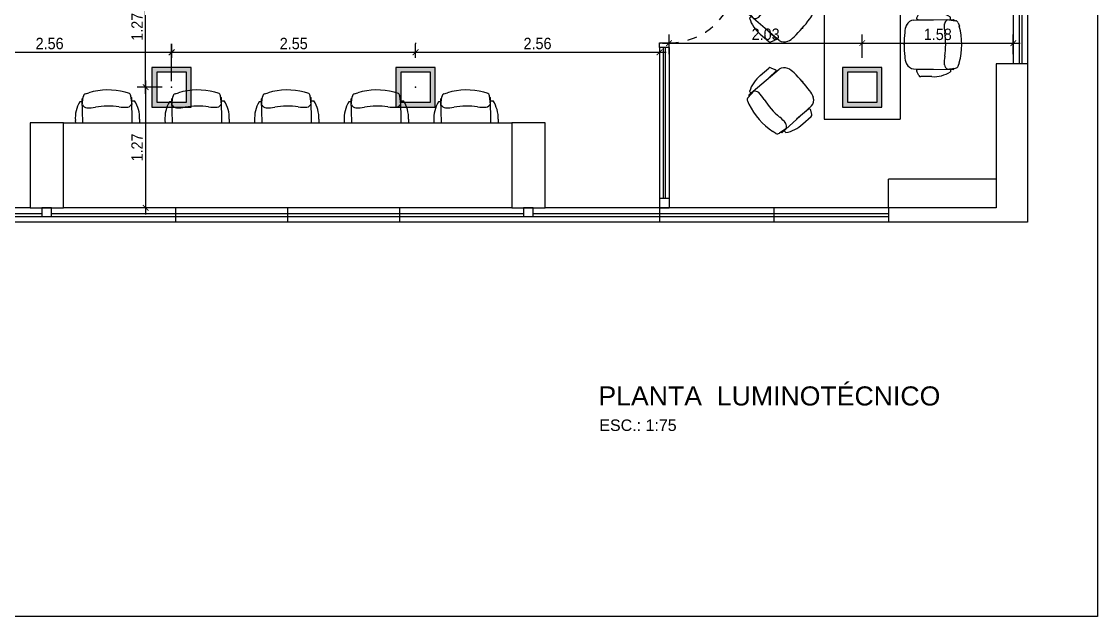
# Model space of a CAD drawing. Header units: millimetres. Extents: x 7034 to 7235, y -465 to -380.
# Drawn here: x 7133.9 to 7145.19, y -436.01 to -429.78 of the extents above; entities that cross this region are included whole.
import ezdxf

# ---------------------------------------------------------------- set-up
doc = ezdxf.new("R2010")
doc.units = ezdxf.units.MM
doc.header["$LTSCALE"] = 0.005
doc.linetypes.add('CONTINUO', pattern=[0])
doc.linetypes.add('DASHED', pattern=[19.05, 12.7, -6.35])
doc.layers.get('0').update_dxf_attribs({"linetype": 'CONTINUO'})
doc.layers.get('DEFPOINTS').update_dxf_attribs({"linetype": 'CONTINUO', "lineweight": 15})
for name, color, linetype in [('- COTAS', 12, 'Continuous'), ('0-LUMINOTEC-TETO', 170, 'Continuous'), ('A-05', 5, 'Continuous'), ('ARQ-PEITORIAL', 4, 'Continuous'), ('ARQ_ALVENARIA', 6, 'Continuous'), ('ARQ_ESQUADRIA', 5, 'Continuous'), ('ARQ_JANELAALTA', 150, 'DASHED'), ('JANELA', 10, 'Continuous'), ('NN_PISO', 8, 'Continuous')]:
    doc.layers.add(name, color=color, linetype=linetype)
doc.layers.add('0-LAYOUT', color=250, linetype='Continuous', lineweight=25)
doc.layers.add('TEXTO', color=7, linetype='Continuous', lineweight=15)
doc.styles.add('ARQ', font='arial.ttf', dxfattribs={"width": 0.9})
doc.styles.get("Standard").update_dxf_attribs({"font": 'arial.ttf'})
doc.dimstyles.new('1-50', dxfattribs={"dimtxt": 0.12, "dimasz": 0.06, "dimexe": 0.09, "dimexo": 0.1, "dimgap": 0.03, "dimtad": 1, "dimzin": 0, "dimdsep": 46, "dimtxsty": 'ARQ', "dimblk": 'ARCHTICK', "dimcen": 0, "dimdle": 0.07, "dimclrd": 1, "dimclre": 1, "dimclrt": 7, "dimadec": 0, "dimazin": 0, "dimtm": 1e-09, "dimtfac": 1, "dimtofl": 0, "dimtmove": 2, "dimatfit": 3, "dimldrblk": 'ARCHTICK', "dimfxl": 1, "dimtolj": 1, "dimtzin": 0, "dimlwd": -1, "dimlwe": -1, "dimarcsym": 0})

# ---------------------------------------------------------------- blocks, each defined once
blk = doc.blocks.new('011239')
h = blk.add_hatch(color=256)
h.paths.add_polyline_path([(-20.6, 20.7), (-20.6, -20.8), (20.6, -20.8), (20.6, 20.7)])
h.paths.add_polyline_path([(15.6, 15.7), (15.6, -15.8), (-15.6, -15.8), (-15.6, 15.7)], flags=16)
for points in [[(-20.6, -20.8), (20.6, -20.8), (20.6, 20.7), (-20.6, 20.7)], [(-15.6, -15.8), (15.6, -15.8), (15.6, 15.7), (-15.6, 15.7)]]:
    blk.add_lwpolyline(points, close=True)
blk = doc.blocks.new('A$C1D1E4AAD')
at = {"layer": '0-LAYOUT', "linetype": 'ByBlock'}
for p, q in [((-2.015, 0), (-2.015, -1.6)), ((-1.215, 0), (-1.215, -1.6)), ((-2.519, -0.103), (-2.551, -0.122)), ((-2.405, -0.158), (-2.482, -0.105)), ((-2.458, -0.11), (-2.474, -0.11)), ((-2.147, -0.39), (-2.458, -0.11)), ((-2.434, -0.131), (-2.417, -0.111)), ((-2.238, -0.201), (-2.15, -0.28)), ((-2.176, -0.356), (-2.302, -0.25)), ((-2.142, -0.302), (-2.154, -0.346)), ((-2.818, -0.443), (-2.802, -0.408)), ((-2.748, -0.549), (-2.811, -0.479)), ((-2.802, -0.502), (-2.804, -0.486)), ((-2.485, -0.774), (-2.802, -0.502)), ((-2.779, -0.523), (-2.796, -0.543)), ((-1.076, -0.561), (-0.658, -0.556)), ((-1.022, -0.491), (-1.042, -0.533)), ((-1.032, -0.555), (-0.868, -0.558)), ((-0.884, -0.48), (-1.001, -0.48)), ((-0.73, -0.557), (-0.637, -0.568)), ((-0.69, -0.556), (-0.69, -0.53)), ((-0.658, -0.556), (-0.646, -0.567)), ((-2.522, -0.75), (-2.643, -0.639)), ((-0.607, -0.591), (-0.596, -0.626)), ((-2.683, -0.708), (-2.595, -0.785)), ((-2.571, -0.791), (-2.529, -0.773)), ((-0.607, -1.043), (-0.596, -1.007)), ((-2.485, -1.078), (-2.802, -1.35)), ((-2.683, -1.144), (-2.595, -1.067)), ((-2.522, -1.102), (-2.643, -1.213)), ((-2.571, -1.061), (-2.529, -1.079)), ((-1.076, -1.072), (-0.658, -1.078)), ((-1.022, -1.142), (-1.042, -1.101)), ((-1.032, -1.079), (-0.868, -1.076)), ((-0.73, -1.077), (-0.637, -1.066)), ((-0.69, -1.078), (-0.69, -1.104)), ((-0.658, -1.078), (-0.646, -1.067)), ((-0.884, -1.154), (-1.001, -1.153)), ((-2.748, -1.303), (-2.811, -1.373)), ((-2.802, -1.35), (-2.804, -1.366)), ((-2.779, -1.329), (-2.796, -1.309)), ((-2.818, -1.409), (-2.802, -1.443)), ((-2.147, -1.462), (-2.458, -1.742)), ((-2.176, -1.496), (-2.302, -1.602)), ((-2.238, -1.65), (-2.15, -1.572)), ((-2.142, -1.55), (-2.154, -1.506)), ((-2.015, -1.6), (-1.215, -1.6)), ((-2.519, -1.749), (-2.551, -1.73)), ((-2.405, -1.694), (-2.482, -1.747)), ((-2.458, -1.742), (-2.474, -1.741)), ((-2.434, -1.721), (-2.417, -1.741))]:
    blk.add_line(p, q, dxfattribs=at)
for centre, radius, start, end in [((-2.503, -0.131), 0.0328, 51.4098, 120.5547), ((-2.471, -0.44), 0.333, 45.7372, 80.6494), ((-2.149, -0.728), 0.727, 123.5174, 153.896), ((-2.712, 0.012), 0.368, 309.1313, 323.2958), ((-2.46, -0.177), 0.0523, 323.2944, 29.1682), ((-2.46, -0.177), 0.0523, 323.2944, 29.1682), ((-2.012, -0.849), 0.742, 129.1314, 148.282), ((-2.162, -0.297), 0.0207, 345.8779, 57.0329), ((-2.788, -0.455), 0.0328, 156.8587, 226.0036), ((-2.168, -0.345), 0.0141, 232.5784, 352.1311), ((-2.209, -0.45), 0.0857, 341.4955, 44.5153), ((-2.477, -0.447), 0.333, 196.764, 231.6762), ((-2.736, -0.492), 0.0523, 248.2452, 314.1189), ((-2.956, -0.266), 0.368, 314.1176, 328.2821), ((-3.181, 0.177), 1.249, 312.9781, 324.4353), ((-2.321, -0.422), 0.202, 320.8696, 343.9764), ((-1.07, -0.647), 0.0857, 94.1914, 157.2111), ((-1.031, -0.541), 0.0141, 146.5756, 266.1283), ((-1.004, -0.501), 0.0207, 81.6738, 152.8287), ((-0.866, -0.812), 0.333, 58.0573, 92.9695), ((-0.701, -0.607), 0.0523, 109.5385, 175.4123), ((-0.967, -0.699), 0.202, 154.7303, 177.8371), ((-0.387, -0.632), 0.368, 175.4109, 189.5754), ((-0.638, -0.601), 0.0328, 18.152, 87.2969), ((-1.298, -0.817), 0.727, 344.8107, 15.1893), ((-2.579, -0.772), 0.0207, 220.3805, 291.5354), ((-2.532, -0.76), 0.0141, 285.2823, 44.835), ((-2.433, -0.706), 0.0857, 232.8981, 295.9178), ((-2.476, -0.598), 0.202, 293.437, 316.5438), ((0.074, -0.817), 1.249, 174.2714, 185.7286), ((-1.481, -0.817), 0.742, 350.4247, 9.5753), ((-0.967, -0.934), 0.202, 182.1629, 205.2697), ((-0.387, -1.002), 0.368, 170.4246, 184.5891), ((-2.579, -1.08), 0.0207, 68.4646, 139.6195), ((-2.532, -1.092), 0.0141, 315.165, 74.7177), ((-2.433, -1.146), 0.0857, 64.0822, 127.1019), ((-2.476, -1.254), 0.202, 43.4562, 66.563), ((-3.181, -2.029), 1.249, 35.5647, 47.0219), ((-1.07, -0.987), 0.0857, 202.7889, 265.8086), ((-1.031, -1.093), 0.0141, 93.8717, 213.4244), ((-0.866, -0.822), 0.333, 267.0305, 301.9427), ((-0.701, -1.026), 0.0523, 184.5877, 250.4615), ((-0.701, -1.026), 0.0523, 184.5877, 250.4615), ((-0.638, -1.033), 0.0328, 272.7031, 341.848), ((-2.477, -1.405), 0.333, 128.3238, 163.236), ((-1.004, -1.133), 0.0207, 207.1713, 278.3262), ((-2.736, -1.36), 0.0523, 45.8811, 111.7548), ((-2.956, -1.586), 0.368, 31.7179, 45.8824), ((-2.321, -1.43), 0.202, 16.0236, 39.1304), ((-2.788, -1.397), 0.0328, 133.9964, 203.1413), ((-2.149, -1.124), 0.727, 206.104, 236.4826), ((-2.012, -1.003), 0.742, 211.718, 230.8686), ((-2.209, -1.402), 0.0857, 315.4847, 18.5045), ((-2.712, -1.864), 0.368, 36.7042, 50.8687), ((-2.168, -1.507), 0.0141, 7.8689, 127.4216), ((-2.162, -1.555), 0.0207, 302.9671, 14.1221), ((-2.46, -1.675), 0.0523, 330.8318, 36.7056), ((-2.46, -1.675), 0.0523, 330.8318, 36.7056), ((-2.471, -1.412), 0.333, 279.3506, 314.2628), ((-2.503, -1.721), 0.0328, 239.4453, 308.5902)]:
    blk.add_arc(centre, radius, start, end, dxfattribs=at)
for p in [(-2.242, -0.647), (-1.175, -0.817), (-2.242, -1.205)]:
    blk.add_point(p, dxfattribs=at)
blk = doc.blocks.new('A$C686A6CA0')
at = {"layer": 'ARQ-PEITORIAL'}
for p, q in [((-0.1, 2.53), (-0.1, 2.48)), ((0, 2.53), (0, 2.48)), ((-0.1, 2.48), (0, 2.48))]:
    blk.add_line(p, q, dxfattribs=at)
at = {"layer": 'ARQ_ESQUADRIA'}
for p, q in [((-1.596, 3.276), (-1.557, 3.276)), ((-1.596, 3.178), (-1.596, 3.276)), ((-1.557, 3.304), (-1.55, 3.304)), ((-1.557, 3.304), (-1.557, 3.234)), ((-1.55, 3.33), (-1.52, 3.33)), ((-1.55, 3.33), (-1.55, 2.63)), ((-1.52, 2.63), (-1.52, 3.33)), ((-1.513, 3.304), (-1.52, 3.304)), ((-1.513, 3.304), (-1.513, 3.234)), ((-1.474, 3.276), (-1.513, 3.276)), ((-1.474, 3.178), (-1.474, 3.276)), ((-1.266, 3.276), (-1.227, 3.276)), ((-1.266, 3.178), (-1.266, 3.276)), ((-1.227, 3.304), (-1.227, 3.234)), ((-1.227, 3.304), (-1.22, 3.304)), ((-1.19, 3.33), (-1.22, 3.33)), ((-1.22, 2.63), (-1.22, 3.33)), ((-1.19, 3.33), (-1.19, 2.63)), ((-1.183, 3.304), (-1.19, 3.304)), ((-1.183, 3.304), (-1.183, 3.234)), ((-1.144, 3.276), (-1.183, 3.276)), ((-1.144, 3.178), (-1.144, 3.276)), ((-1.582, 3.178), (-1.596, 3.178)), ((-1.582, 3.262), (-1.582, 3.192)), ((-1.557, 3.262), (-1.582, 3.262)), ((-1.582, 3.192), (-1.582, 3.178)), ((-1.582, 3.192), (-1.582, 3.192)), ((-1.557, 3.234), (-1.55, 3.234)), ((-1.513, 3.234), (-1.52, 3.234)), ((-1.513, 3.262), (-1.488, 3.262)), ((-1.488, 3.262), (-1.488, 3.192)), ((-1.488, 3.192), (-1.488, 3.192)), ((-1.488, 3.192), (-1.488, 3.178)), ((-1.474, 3.178), (-1.488, 3.178)), ((-1.266, 3.178), (-1.252, 3.178)), ((-1.227, 3.262), (-1.252, 3.262)), ((-1.252, 3.262), (-1.252, 3.192)), ((-1.252, 3.192), (-1.252, 3.192)), ((-1.252, 3.192), (-1.252, 3.178)), ((-1.227, 3.234), (-1.22, 3.234)), ((-1.183, 3.234), (-1.19, 3.234)), ((-1.183, 3.262), (-1.158, 3.262)), ((-1.158, 3.262), (-1.158, 3.192)), ((-1.158, 3.192), (-1.158, 3.178)), ((-1.158, 3.192), (-1.158, 3.192)), ((-1.158, 3.178), (-1.144, 3.178)), ((-2.27, 2.63), (-2.22, 2.63)), ((-2.27, 2.63), (-2.22, 2.63)), ((-2.22, 2.53), (-2.22, 2.63)), ((-2.22, 2.53), (-2.22, 2.63)), ((-1.55, 2.63), (-1.52, 2.63)), ((-1.52, 2.53), (-1.52, 2.63)), ((-1.52, 2.63), (-1.47, 2.63)), ((-1.22, 2.63), (-1.27, 2.63)), ((-1.22, 2.53), (-1.22, 2.63)), ((-1.19, 2.63), (-1.22, 2.63)), ((-0.52, 2.53), (-0.52, 2.63)), ((-0.47, 2.63), (-0.52, 2.63)), ((-2.27, 2.53), (-2.22, 2.53)), ((-2.27, 2.53), (-2.22, 2.53)), ((-1.52, 2.53), (-1.47, 2.53)), ((-1.22, 2.53), (-1.27, 2.53)), ((-0.47, 2.53), (-0.52, 2.53)), ((-0.47, 2.59), (-0.1, 2.59)), ((-0.47, 2.57), (-0.1, 2.57)), ((-0.06, 2.53), (-0.06, 2.48)), ((-0.04, 2.53), (-0.04, 2.48)), ((-0.1, 2.43), (-0.1, 2.48)), ((-0.1, 2.43), (-0.1, 2.48)), ((-0.1, 2.43), (0, 2.43)), ((-0.1, 2.43), (0, 2.43)), ((0, 2.43), (0, 2.48)), ((0, 2.43), (0, 2.48)), ((0, 2.43), (0.7, 2.43)), ((0, 2.4), (0, 2.43)), ((0.7, 2.4), (0, 2.4)), ((0.548, 2.476), (0.646, 2.476)), ((0.548, 2.476), (0.548, 2.462)), ((0.562, 2.462), (0.548, 2.462)), ((0.632, 2.462), (0.562, 2.462)), ((0.562, 2.462), (0.562, 2.462)), ((0.674, 2.437), (0.604, 2.437)), ((0.604, 2.437), (0.604, 2.43)), ((0.604, 2.393), (0.604, 2.4)), ((0.674, 2.393), (0.604, 2.393)), ((0.632, 2.437), (0.632, 2.462)), ((0.632, 2.393), (0.632, 2.368)), ((0.646, 2.476), (0.646, 2.437)), ((0.646, 2.354), (0.646, 2.393)), ((0.674, 2.437), (0.674, 2.43)), ((0.674, 2.393), (0.674, 2.4)), ((0.7, 2.4), (0.7, 2.43)), ((0.548, 2.368), (0.548, 2.354)), ((0.562, 2.368), (0.548, 2.368)), ((0.548, 2.354), (0.646, 2.354)), ((0.562, 2.368), (0.562, 2.368)), ((0.632, 2.368), (0.562, 2.368)), ((-0.1, 1.73), (0, 1.73)), ((-0.1, 1.68), (-0.1, 1.73)), ((0, 1.68), (0, 1.73)), ((0, 1.68), (-0.1, 1.68)), ((-0.06, 1.68), (-0.06, 0.1)), ((-0.04, 1.68), (-0.04, 0.1))]:
    blk.add_line(p, q, dxfattribs=at)
at = {"layer": 'ARQ_JANELAALTA'}
for centre, start, end in [((-1.519, 2.63), 92.5089, 180), ((-1.221, 2.63), 0, 87.4911), ((0, 2.431), 270, 357.4911)]:
    blk.add_arc(centre, 0.701, start, end, dxfattribs=at)
at = {"layer": 'JANELA'}
for p, q in [((-1.32, 2.63), (-1.42, 2.63)), ((-0.47, 2.63), (-0.47, 2.53)), ((-0.1, 2.63), (-0.47, 2.63)), ((-1.32, 2.53), (-1.42, 2.53)), ((-0.1, 2.53), (-0.47, 2.53)), ((-0.1, 2.53), (-0.1, 2.48)), ((0, 2.48), (0, 2.53)), ((-0.1, 2.48), (0, 2.48)), ((-0.1, 1.68), (-0.1, 0.1)), ((0, 1.68), (0, 0.1))]:
    blk.add_line(p, q, dxfattribs=at)
for points in [[(-1.47, 2.63), (-1.42, 2.63), (-1.42, 2.53), (-1.47, 2.53)], [(-1.32, 2.63), (-1.27, 2.63), (-1.27, 2.53), (-1.32, 2.53)], [(0, 2.53), (-0.1, 2.53), (-0.1, 2.63), (0, 2.63)]]:
    blk.add_lwpolyline(points, close=True, dxfattribs=at)
blk = doc.blocks.new('A$C695A1161')
at = {"layer": 'NN_PISO'}
blk.add_blockref('A$C686A6CA0', (2.82, -2.53), dxfattribs=at)
blk = doc.blocks.new('A$C51C9762A')
at = {"layer": 'JANELA'}
for p, q in [((0.45, 0), (0.45, -0.1)), ((0.45, 0), (0.55, 0)), ((0.45, -0.1), (0.55, -0.1)), ((0.55, 0), (0.55, -0.1))]:
    blk.add_line(p, q, dxfattribs=at)
at = {"layer": 'NN_PISO'}
blk.add_blockref('A$C695A1161', (0, -0.1), dxfattribs=at)
blk = doc.blocks.new('_ArchTick')
at = {"color": 0, "linetype": 'ByBlock', "const_width": 0.15}
blk.add_lwpolyline([(-0.5, -0.5), (0.5, 0.5)], dxfattribs=at)
blk = doc.blocks.new('*D272')
at = {"layer": '- COTAS', "color": 1, "transparency": 16777216}
for p, q in [((7132.919, -430.402), (7132.919, -430.008)), ((7135.478, -430.402), (7135.478, -430.008)), ((7132.849, -430.098), (7135.548, -430.098))]:
    blk.add_line(p, q, dxfattribs=at)
at = {"layer": 'DEFPOINTS', "color": 0, "transparency": 16777216}
for p in [(7135.478, -430.098), (7132.919, -430.502), (7135.478, -430.502)]:
    blk.add_point(p, dxfattribs=at)
at = {"layer": '- COTAS', "color": 1, "transparency": 16777216, "xscale": 0.06, "yscale": 0.06, "zscale": 0.06, "rotation": 180}
blk.add_blockref('_ArchTick', (7132.919, -430.098), dxfattribs=at)
at = {"layer": '- COTAS', "color": 1, "transparency": 16777216, "xscale": 0.06, "yscale": 0.06, "zscale": 0.06}
blk.add_blockref('_ArchTick', (7135.478, -430.098), dxfattribs=at)
at = {"layer": '- COTAS', "color": 7, "transparency": 16777216, "insert": (7134.199, -430.007), "char_height": 0.12, "attachment_point": 5, "style": 'ARQ'}
blk.add_mtext('\\A1;2.56', dxfattribs=at)
blk = doc.blocks.new('*D273')
at = {"layer": '- COTAS', "color": 1, "transparency": 16777216}
for p, q in [((7135.481, -430.156), (7135.481, -430.008)), ((7138.036, -430.156), (7138.036, -430.008)), ((7135.411, -430.098), (7138.106, -430.098))]:
    blk.add_line(p, q, dxfattribs=at)
at = {"layer": 'DEFPOINTS', "color": 0, "transparency": 16777216}
for p in [(7138.036, -430.098), (7135.481, -430.256), (7138.036, -430.256)]:
    blk.add_point(p, dxfattribs=at)
at = {"layer": '- COTAS', "color": 1, "transparency": 16777216, "xscale": 0.06, "yscale": 0.06, "zscale": 0.06, "rotation": 180}
blk.add_blockref('_ArchTick', (7135.481, -430.098), dxfattribs=at)
at = {"layer": '- COTAS', "color": 1, "transparency": 16777216, "xscale": 0.06, "yscale": 0.06, "zscale": 0.06}
blk.add_blockref('_ArchTick', (7138.036, -430.098), dxfattribs=at)
at = {"layer": '- COTAS', "color": 7, "transparency": 16777216, "insert": (7136.759, -430.007), "char_height": 0.12, "attachment_point": 5, "style": 'ARQ'}
blk.add_mtext('\\A1;2.55', dxfattribs=at)
blk = doc.blocks.new('*D274')
at = {"layer": '- COTAS', "color": 1, "transparency": 16777216}
for p, q in [((7138.036, -429.998), (7138.036, -430.008)), ((7140.594, -429.998), (7140.594, -430.008)), ((7137.966, -430.098), (7140.664, -430.098))]:
    blk.add_line(p, q, dxfattribs=at)
at = {"layer": 'DEFPOINTS', "color": 0, "transparency": 16777216}
for p in [(7138.036, -430.098), (7140.594, -430.098), (7140.594, -430.098)]:
    blk.add_point(p, dxfattribs=at)
at = {"layer": '- COTAS', "color": 1, "transparency": 16777216, "xscale": 0.06, "yscale": 0.06, "zscale": 0.06, "rotation": 180}
blk.add_blockref('_ArchTick', (7138.036, -430.098), dxfattribs=at)
at = {"layer": '- COTAS', "color": 1, "transparency": 16777216, "xscale": 0.06, "yscale": 0.06, "zscale": 0.06}
blk.add_blockref('_ArchTick', (7140.594, -430.098), dxfattribs=at)
at = {"layer": '- COTAS', "color": 7, "transparency": 16777216, "insert": (7139.315, -430.007), "char_height": 0.12, "attachment_point": 5, "style": 'ARQ'}
blk.add_mtext('\\A1;2.56', dxfattribs=at)
blk = doc.blocks.new('*D275')
at = {"layer": '- COTAS', "color": 1, "transparency": 16777216}
for p, q in [((7135.206, -430.394), (7135.206, -431.799)), ((7135.378, -430.464), (7135.116, -430.464)), ((7135.419, -431.729), (7135.116, -431.729))]:
    blk.add_line(p, q, dxfattribs=at)
at = {"layer": 'DEFPOINTS', "color": 0, "transparency": 16777216}
for p in [(7135.478, -430.464), (7135.206, -431.729), (7135.519, -431.729)]:
    blk.add_point(p, dxfattribs=at)
at = {"layer": '- COTAS', "color": 1, "transparency": 16777216, "xscale": 0.06, "yscale": 0.06, "zscale": 0.06}
for p, rotation in [((7135.206, -430.464), 90), ((7135.206, -431.729), 270)]:
    blk.add_blockref('_ArchTick', p, dxfattribs=dict(at, rotation=rotation))
at = {"layer": '- COTAS', "color": 7, "transparency": 16777216, "insert": (7135.116, -431.096), "char_height": 0.12, "attachment_point": 5, "rotation": 90, "style": 'ARQ'}
blk.add_mtext('\\A1;1.27', dxfattribs=at)
blk = doc.blocks.new('*D276')
at = {"layer": '- COTAS', "color": 1, "transparency": 16777216}
for p, q in [((7135.206, -430.534), (7135.206, -429.129)), ((7135.306, -429.199), (7135.296, -429.199)), ((7135.306, -430.464), (7135.296, -430.464))]:
    blk.add_line(p, q, dxfattribs=at)
at = {"layer": 'DEFPOINTS', "color": 0, "transparency": 16777216}
for p in [(7135.206, -429.199), (7135.206, -429.199), (7135.206, -430.464)]:
    blk.add_point(p, dxfattribs=at)
at = {"layer": '- COTAS', "color": 1, "transparency": 16777216, "xscale": 0.06, "yscale": 0.06, "zscale": 0.06}
for p, rotation in [((7135.206, -429.199), 90), ((7135.206, -430.464), 270)]:
    blk.add_blockref('_ArchTick', p, dxfattribs=dict(at, rotation=rotation))
at = {"layer": '- COTAS', "color": 7, "transparency": 16777216, "insert": (7135.116, -429.831), "char_height": 0.12, "attachment_point": 5, "rotation": 90, "style": 'ARQ'}
blk.add_mtext('\\A1;1.27', dxfattribs=at)
blk = doc.blocks.new('*D277')
at = {"layer": '- COTAS', "color": 1, "transparency": 16777216}
for p, q in [((7142.72, -430.156), (7142.72, -429.912)), ((7144.304, -430.119), (7144.304, -429.912)), ((7142.65, -430.002), (7144.374, -430.002))]:
    blk.add_line(p, q, dxfattribs=at)
at = {"layer": 'DEFPOINTS', "color": 0, "transparency": 16777216}
for p in [(7144.304, -430.002), (7142.72, -430.256), (7144.304, -430.219)]:
    blk.add_point(p, dxfattribs=at)
at = {"layer": '- COTAS', "color": 1, "transparency": 16777216, "xscale": 0.06, "yscale": 0.06, "zscale": 0.06, "rotation": 180}
blk.add_blockref('_ArchTick', (7142.72, -430.002), dxfattribs=at)
at = {"layer": '- COTAS', "color": 1, "transparency": 16777216, "xscale": 0.06, "yscale": 0.06, "zscale": 0.06}
blk.add_blockref('_ArchTick', (7144.304, -430.002), dxfattribs=at)
at = {"layer": '- COTAS', "color": 7, "transparency": 16777216, "insert": (7143.512, -429.911), "char_height": 0.12, "attachment_point": 5, "style": 'ARQ'}
blk.add_mtext('\\A1;1.58', dxfattribs=at)
blk = doc.blocks.new('*D278')
at = {"layer": '- COTAS', "color": 1, "transparency": 16777216}
for p, q in [((7140.694, -430.119), (7140.694, -429.912)), ((7142.72, -430.156), (7142.72, -429.912)), ((7140.624, -430.002), (7142.79, -430.002))]:
    blk.add_line(p, q, dxfattribs=at)
at = {"layer": 'DEFPOINTS', "color": 0, "transparency": 16777216}
for p in [(7142.72, -430.002), (7140.694, -430.219), (7142.72, -430.256)]:
    blk.add_point(p, dxfattribs=at)
at = {"layer": '- COTAS', "color": 1, "transparency": 16777216, "xscale": 0.06, "yscale": 0.06, "zscale": 0.06, "rotation": 180}
blk.add_blockref('_ArchTick', (7140.694, -430.002), dxfattribs=at)
at = {"layer": '- COTAS', "color": 1, "transparency": 16777216, "xscale": 0.06, "yscale": 0.06, "zscale": 0.06}
blk.add_blockref('_ArchTick', (7142.72, -430.002), dxfattribs=at)
at = {"layer": '- COTAS', "color": 7, "transparency": 16777216, "insert": (7141.707, -429.91), "char_height": 0.12, "attachment_point": 5, "style": 'ARQ'}
blk.add_mtext('\\A1;2.03', dxfattribs=at)

msp = doc.modelspace()

# ---------------------------------------------------------------- linework, layer by layer
at = {"layer": '- COTAS'}
for p in [(7135.478, -430.464), (7138.036, -430.464)]:
    msp.add_point(p, dxfattribs=at)
msp.add_lwpolyline([(7145.186, -421.163), (7145.186, -436.013), (7124.186, -436.013), (7124.186, -421.163)], close=True)
at = {"layer": '0-LAYOUT', "linetype": 'ByBlock'}
for p, q in [((7135.027, -430.526), (7134.991, -430.515)), ((7135.967, -430.526), (7135.931, -430.515)), ((7136.907, -430.526), (7136.871, -430.515)), ((7137.847, -430.526), (7137.811, -430.515)), ((7138.787, -430.526), (7138.751, -430.515)), ((7134.541, -430.618), (7134.515, -430.618)), ((7134.54, -430.586), (7134.551, -430.574)), ((7134.548, -430.839), (7134.54, -430.586)), ((7134.542, -430.657), (7134.552, -430.564)), ((7134.574, -430.534), (7134.61, -430.523)), ((7135.063, -430.647), (7135.05, -430.555)), ((7135.062, -430.576), (7135.051, -430.564)), ((7135.064, -430.839), (7135.062, -430.576)), ((7135.063, -430.607), (7135.089, -430.607)), ((7135.481, -430.618), (7135.455, -430.618)), ((7135.48, -430.586), (7135.491, -430.574)), ((7135.488, -430.839), (7135.48, -430.586)), ((7135.482, -430.657), (7135.492, -430.564)), ((7135.514, -430.534), (7135.55, -430.523)), ((7136.003, -430.647), (7135.99, -430.555)), ((7136.002, -430.576), (7135.991, -430.564)), ((7136.004, -430.839), (7136.002, -430.576)), ((7136.003, -430.607), (7136.029, -430.607)), ((7136.421, -430.618), (7136.395, -430.618)), ((7136.42, -430.586), (7136.431, -430.574)), ((7136.428, -430.839), (7136.42, -430.586)), ((7136.422, -430.657), (7136.432, -430.564)), ((7136.454, -430.534), (7136.49, -430.523)), ((7136.943, -430.647), (7136.93, -430.555)), ((7136.942, -430.576), (7136.931, -430.564)), ((7136.944, -430.839), (7136.942, -430.576)), ((7136.943, -430.607), (7136.969, -430.607)), ((7137.361, -430.618), (7137.335, -430.618)), ((7137.36, -430.586), (7137.371, -430.574)), ((7137.368, -430.839), (7137.36, -430.586)), ((7137.362, -430.657), (7137.372, -430.564)), ((7137.394, -430.534), (7137.43, -430.523)), ((7137.883, -430.647), (7137.87, -430.555)), ((7137.882, -430.576), (7137.871, -430.564)), ((7137.884, -430.839), (7137.882, -430.576)), ((7137.883, -430.607), (7137.909, -430.607)), ((7138.301, -430.618), (7138.275, -430.618)), ((7138.3, -430.586), (7138.311, -430.574)), ((7138.308, -430.839), (7138.3, -430.586)), ((7138.302, -430.657), (7138.312, -430.564)), ((7138.334, -430.534), (7138.37, -430.523)), ((7138.823, -430.647), (7138.81, -430.555)), ((7138.822, -430.576), (7138.811, -430.564)), ((7138.824, -430.839), (7138.822, -430.576)), ((7138.823, -430.607), (7138.849, -430.607)), ((7134.344, -430.839), (7139.044, -430.839)), ((7134.468, -430.813), (7134.469, -430.839)), ((7134.547, -430.839), (7134.547, -430.795)), ((7135.066, -430.839), (7135.064, -430.785)), ((7135.143, -430.8), (7135.143, -430.839)), ((7135.408, -430.813), (7135.409, -430.839)), ((7135.487, -430.839), (7135.487, -430.795)), ((7136.006, -430.839), (7136.004, -430.785)), ((7136.083, -430.8), (7136.083, -430.839)), ((7136.348, -430.813), (7136.349, -430.839)), ((7136.427, -430.839), (7136.427, -430.795)), ((7136.946, -430.839), (7136.944, -430.785)), ((7137.023, -430.8), (7137.023, -430.839)), ((7137.288, -430.813), (7137.289, -430.839)), ((7137.367, -430.839), (7137.367, -430.795)), ((7137.886, -430.839), (7137.884, -430.785)), ((7137.963, -430.8), (7137.963, -430.839)), ((7138.228, -430.813), (7138.229, -430.839)), ((7138.307, -430.839), (7138.307, -430.795)), ((7138.826, -430.839), (7138.824, -430.785)), ((7138.903, -430.8), (7138.903, -430.839)), ((7144.124, -431.429), (7142.994, -431.429)), ((7142.994, -431.729), (7142.994, -431.429)), ((7144.124, -431.429), (7142.994, -431.429)), ((7142.994, -431.729), (7142.994, -431.429))]:
    msp.add_line(p, q, dxfattribs=at)
for centre, radius, start, end in [((7134.814, -431.22), 0.727, 75.9106, 106.2891), ((7135.754, -431.22), 0.727, 75.9106, 106.2891), ((7136.694, -431.22), 0.727, 75.9106, 106.2891), ((7137.634, -431.22), 0.727, 75.9106, 106.2891), ((7138.574, -431.22), 0.727, 75.9106, 106.2891), ((7134.801, -430.789), 0.333, 149.1571, 184.0693), ((7134.585, -430.565), 0.0328, 109.2519, 178.3968), ((7135.017, -430.557), 0.0328, 3.8029, 72.9478), ((7134.81, -430.789), 0.333, 358.1304, 33.0425), ((7135.741, -430.789), 0.333, 149.1571, 184.0693), ((7135.525, -430.565), 0.0328, 109.2519, 178.3968), ((7135.957, -430.557), 0.0328, 3.8029, 72.9478), ((7135.75, -430.789), 0.333, 358.1304, 33.0425), ((7136.681, -430.789), 0.333, 149.1571, 184.0693), ((7136.465, -430.565), 0.0328, 109.2519, 178.3968), ((7136.897, -430.557), 0.0328, 3.8029, 72.9478), ((7136.69, -430.789), 0.333, 358.1304, 33.0425), ((7137.621, -430.789), 0.333, 149.1571, 184.0693), ((7137.405, -430.565), 0.0328, 109.2519, 178.3968), ((7137.837, -430.557), 0.0328, 3.8029, 72.9478), ((7137.63, -430.789), 0.333, 358.1304, 33.0425), ((7138.561, -430.789), 0.333, 149.1571, 184.0693), ((7138.345, -430.565), 0.0328, 109.2519, 178.3968), ((7138.777, -430.557), 0.0328, 3.8029, 72.9478), ((7138.57, -430.789), 0.333, 358.1304, 33.0425), ((7134.593, -430.628), 0.0523, 200.6384, 266.5121), ((7134.593, -430.628), 0.0523, 200.6384, 266.5121), ((7134.611, -430.313), 0.368, 266.5108, 280.6752), ((7134.817, -431.404), 0.742, 81.5246, 100.6751), ((7134.981, -430.306), 0.368, 261.5245, 275.6889), ((7135.012, -430.62), 0.0523, 275.6876, 341.5613), ((7135.533, -430.628), 0.0523, 200.6384, 266.5121), ((7135.533, -430.628), 0.0523, 200.6384, 266.5121), ((7135.551, -430.313), 0.368, 266.5108, 280.6752), ((7135.757, -431.404), 0.742, 81.5246, 100.6751), ((7135.921, -430.306), 0.368, 261.5245, 275.6889), ((7135.952, -430.62), 0.0523, 275.6876, 341.5613), ((7136.473, -430.628), 0.0523, 200.6384, 266.5121), ((7136.473, -430.628), 0.0523, 200.6384, 266.5121), ((7136.491, -430.313), 0.368, 266.5108, 280.6752), ((7136.697, -431.404), 0.742, 81.5246, 100.6751), ((7136.861, -430.306), 0.368, 261.5245, 275.6889), ((7136.892, -430.62), 0.0523, 275.6876, 341.5613), ((7137.413, -430.628), 0.0523, 200.6384, 266.5121), ((7137.413, -430.628), 0.0523, 200.6384, 266.5121), ((7137.431, -430.313), 0.368, 266.5108, 280.6752), ((7137.637, -431.404), 0.742, 81.5246, 100.6751), ((7137.801, -430.306), 0.368, 261.5245, 275.6889), ((7137.832, -430.62), 0.0523, 275.6876, 341.5613), ((7138.353, -430.628), 0.0523, 200.6384, 266.5121), ((7138.353, -430.628), 0.0523, 200.6384, 266.5121), ((7138.371, -430.313), 0.368, 266.5108, 280.6752), ((7138.577, -431.404), 0.742, 81.5246, 100.6751), ((7138.741, -430.306), 0.368, 261.5245, 275.6889), ((7138.772, -430.62), 0.0523, 275.6876, 341.5613)]:
    msp.add_arc(centre, radius, start, end, dxfattribs=at)
at = {"layer": 'A-05'}
for points in [[(7134.344, -431.729), (7134.344, -430.839), (7133.994, -430.839), (7133.994, -431.729)], [(7139.394, -431.729), (7139.394, -430.839), (7139.044, -430.839), (7139.044, -431.729)]]:
    msp.add_lwpolyline(points, close=True, dxfattribs=at)
at = {"layer": 'ARQ-PEITORIAL'}
for p, q in [((7144.304, -425.219), (7144.304, -430.219)), ((7144.454, -425.219), (7144.454, -430.219)), ((7140.594, -431.629), (7140.694, -431.629)), ((7140.594, -431.629), (7140.594, -431.729)), ((7140.694, -431.629), (7140.694, -431.729)), ((7140.594, -431.729), (7140.694, -431.729))]:
    msp.add_line(p, q, dxfattribs=at)
at = {"layer": 'ARQ_ALVENARIA'}
for p, q in [((7144.124, -430.219), (7144.124, -431.729)), ((7144.454, -430.219), (7144.124, -430.219)), ((7144.454, -430.219), (7144.454, -431.879)), ((7144.124, -431.729), (7142.994, -431.729)), ((7142.994, -431.729), (7142.994, -431.879)), ((7144.454, -431.879), (7142.994, -431.879))]:
    msp.add_line(p, q, dxfattribs=at)
at = {"layer": 'ARQ_ESQUADRIA'}
for p, q in [((7144.364, -425.219), (7144.364, -430.219)), ((7144.394, -425.219), (7144.394, -430.219)), ((7135.519, -431.729), (7135.519, -431.879)), ((7136.694, -431.729), (7136.694, -431.879)), ((7137.869, -431.729), (7137.869, -431.879)), ((7140.594, -431.729), (7140.594, -431.879)), ((7141.794, -431.729), (7141.794, -431.879)), ((7129.294, -431.789), (7134.119, -431.789)), ((7129.294, -431.819), (7134.119, -431.819)), ((7134.219, -431.789), (7139.169, -431.789)), ((7134.219, -431.819), (7139.169, -431.819)), ((7139.269, -431.789), (7142.994, -431.789)), ((7139.269, -431.819), (7142.994, -431.819))]:
    msp.add_line(p, q, dxfattribs=at)
for points in [[(7134.119, -431.729), (7134.119, -431.819), (7134.219, -431.819), (7134.219, -431.729)], [(7139.169, -431.729), (7139.169, -431.819), (7139.269, -431.819), (7139.269, -431.729)]]:
    msp.add_lwpolyline(points, close=True, dxfattribs=at)
at = {"layer": 'JANELA'}
for p, q in [((7133.994, -431.729), (7129.294, -431.729)), ((7139.044, -431.729), (7134.344, -431.729)), ((7142.994, -431.729), (7139.394, -431.729)), ((7142.994, -431.879), (7128.944, -431.879))]:
    msp.add_line(p, q, dxfattribs=at)

# ---------------------------------------------------------------- block references
at = {"layer": '0-LUMINOTEC-TETO', "xscale": 0.01000000000021828, "yscale": 0.01000000000021828, "zscale": 0.01000000000021828}
for p in [(7135.478, -430.464), (7138.036, -430.464), (7142.72, -430.464)]:
    msp.add_blockref('011239', p, dxfattribs=at)
at = {"layer": 'NN_PISO'}
for name, p in [('A$C51C9762A', (7137.874, -429.099)), ('A$C1D1E4AAD', (7144.334, -429.199))]:
    msp.add_blockref(name, p, dxfattribs=at)

# ---------------------------------------------------------------- texts
at = {"layer": 'TEXTO', "attachment_point": 1}
for s, width, insert, char_height in [('PLANTA  LUMINOTÉCNICO', 4.52149, (7139.953, -433.601), 0.2), ('ESC.: 1:75', 3.13121, (7139.963, -433.948), 0.12)]:
    msp.add_mtext_dynamic_manual_height_columns(s, width=width, gutter_width=12.5, heights=[0], dxfattribs=dict(at, insert=insert, char_height=char_height))

# ---------------------------------------------------------------- dimensions: what is measured, and where the dimension line sits
at = {"layer": '- COTAS'}
for base, p1, p2, picture, middle in [((7135.206230588, -429.198617215), (7135.206230588, -430.463617215), (7135.206230588, -429.198617215), '*D276', (7135.115985021, -429.831117215)), ((7135.206230588, -431.728617215), (7135.477784713, -430.463617215), (7135.51945138, -431.728617215), '*D275', (7135.115985021, -431.096117215))]:
    dim = msp.add_linear_dim(base=base, p1=p1, p2=p2, angle=90, dimstyle='1-50', dxfattribs=at)
    dim.commit()
    dim.dimension.update_dxf_attribs({"geometry": picture, "text_midpoint": middle})
for base, p1, p2, picture, middle in [((7142.72, -430.002), (7140.694, -430.219), (7142.72, -430.256), '*D278', (7141.707, -429.91)), ((7144.304, -430.002), (7142.72, -430.256), (7144.304, -430.219), '*D277', (7143.512, -429.911)), ((7135.478, -430.098), (7132.919, -430.502), (7135.478, -430.502), '*D272', (7134.199, -430.007)), ((7138.0361, -430.0983), (7135.4814, -430.2561), (7138.0361, -430.2561), '*D273', (7136.7587, -430.0071)), ((7140.594, -430.098), (7138.036, -430.098), (7140.594, -430.098), '*D274', (7139.315, -430.007))]:
    dim = msp.add_linear_dim(base=base, p1=p1, p2=p2, dimstyle='1-50', dxfattribs=at)
    dim.commit()
    dim.dimension.update_dxf_attribs({"geometry": picture, "text_midpoint": middle})

doc.saveas('drawing.dxf')
